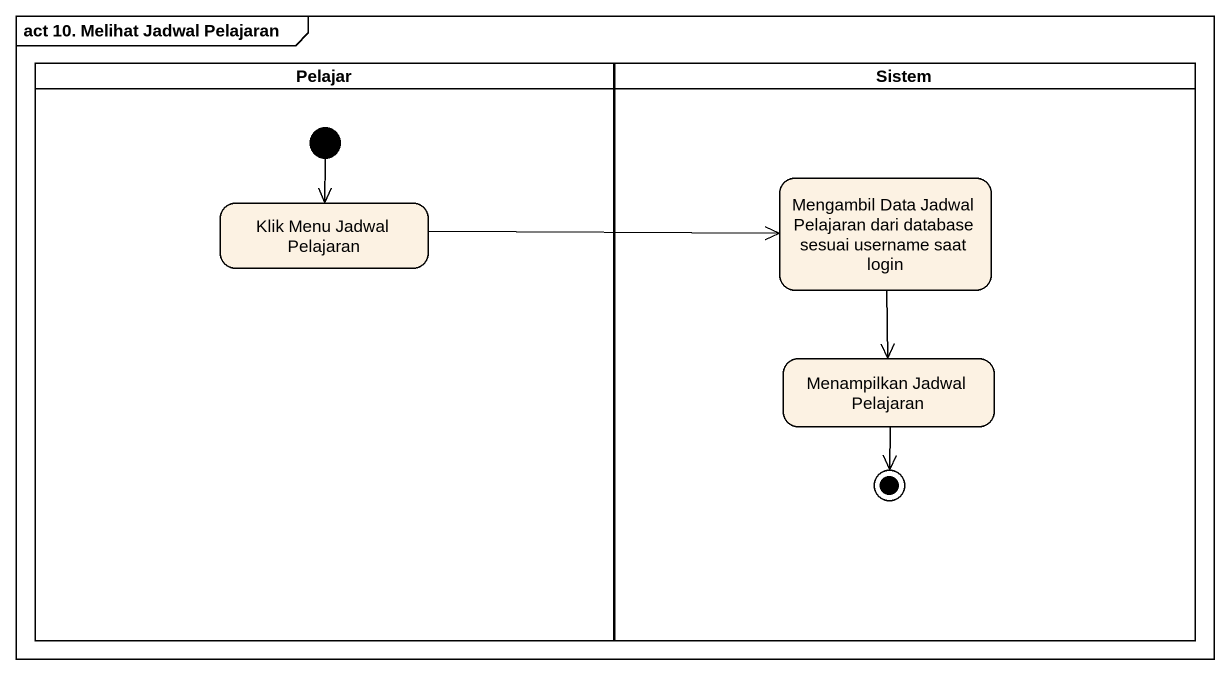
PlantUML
@startuml
mainframe act 10. Melihat Jadwal Pelajaran
hide empty description
state Pelajar <<partition>> {
  state "Klik Menu Jadwal Pelajaran" as Klik_Menu_Jadwal_Pelajaran
  [*] --> Klik_Menu_Jadwal_Pelajaran
}
state Sistem <<partition>> {
  state "Mengambil Data Jadwal Pelajaran dari database sesuai username saat login" as Mengambil_Data_Jadwal
  state "Menampilkan Jadwal Pelajaran" as Menampilkan_Jadwal_Pelajaran
  Menampilkan_Jadwal_Pelajaran --> [*]
}
Mengambil_Data_Jadwal --> Menampilkan_Jadwal_Pelajaran
Klik_Menu_Jadwal_Pelajaran -right-> Mengambil_Data_Jadwal
@enduml
